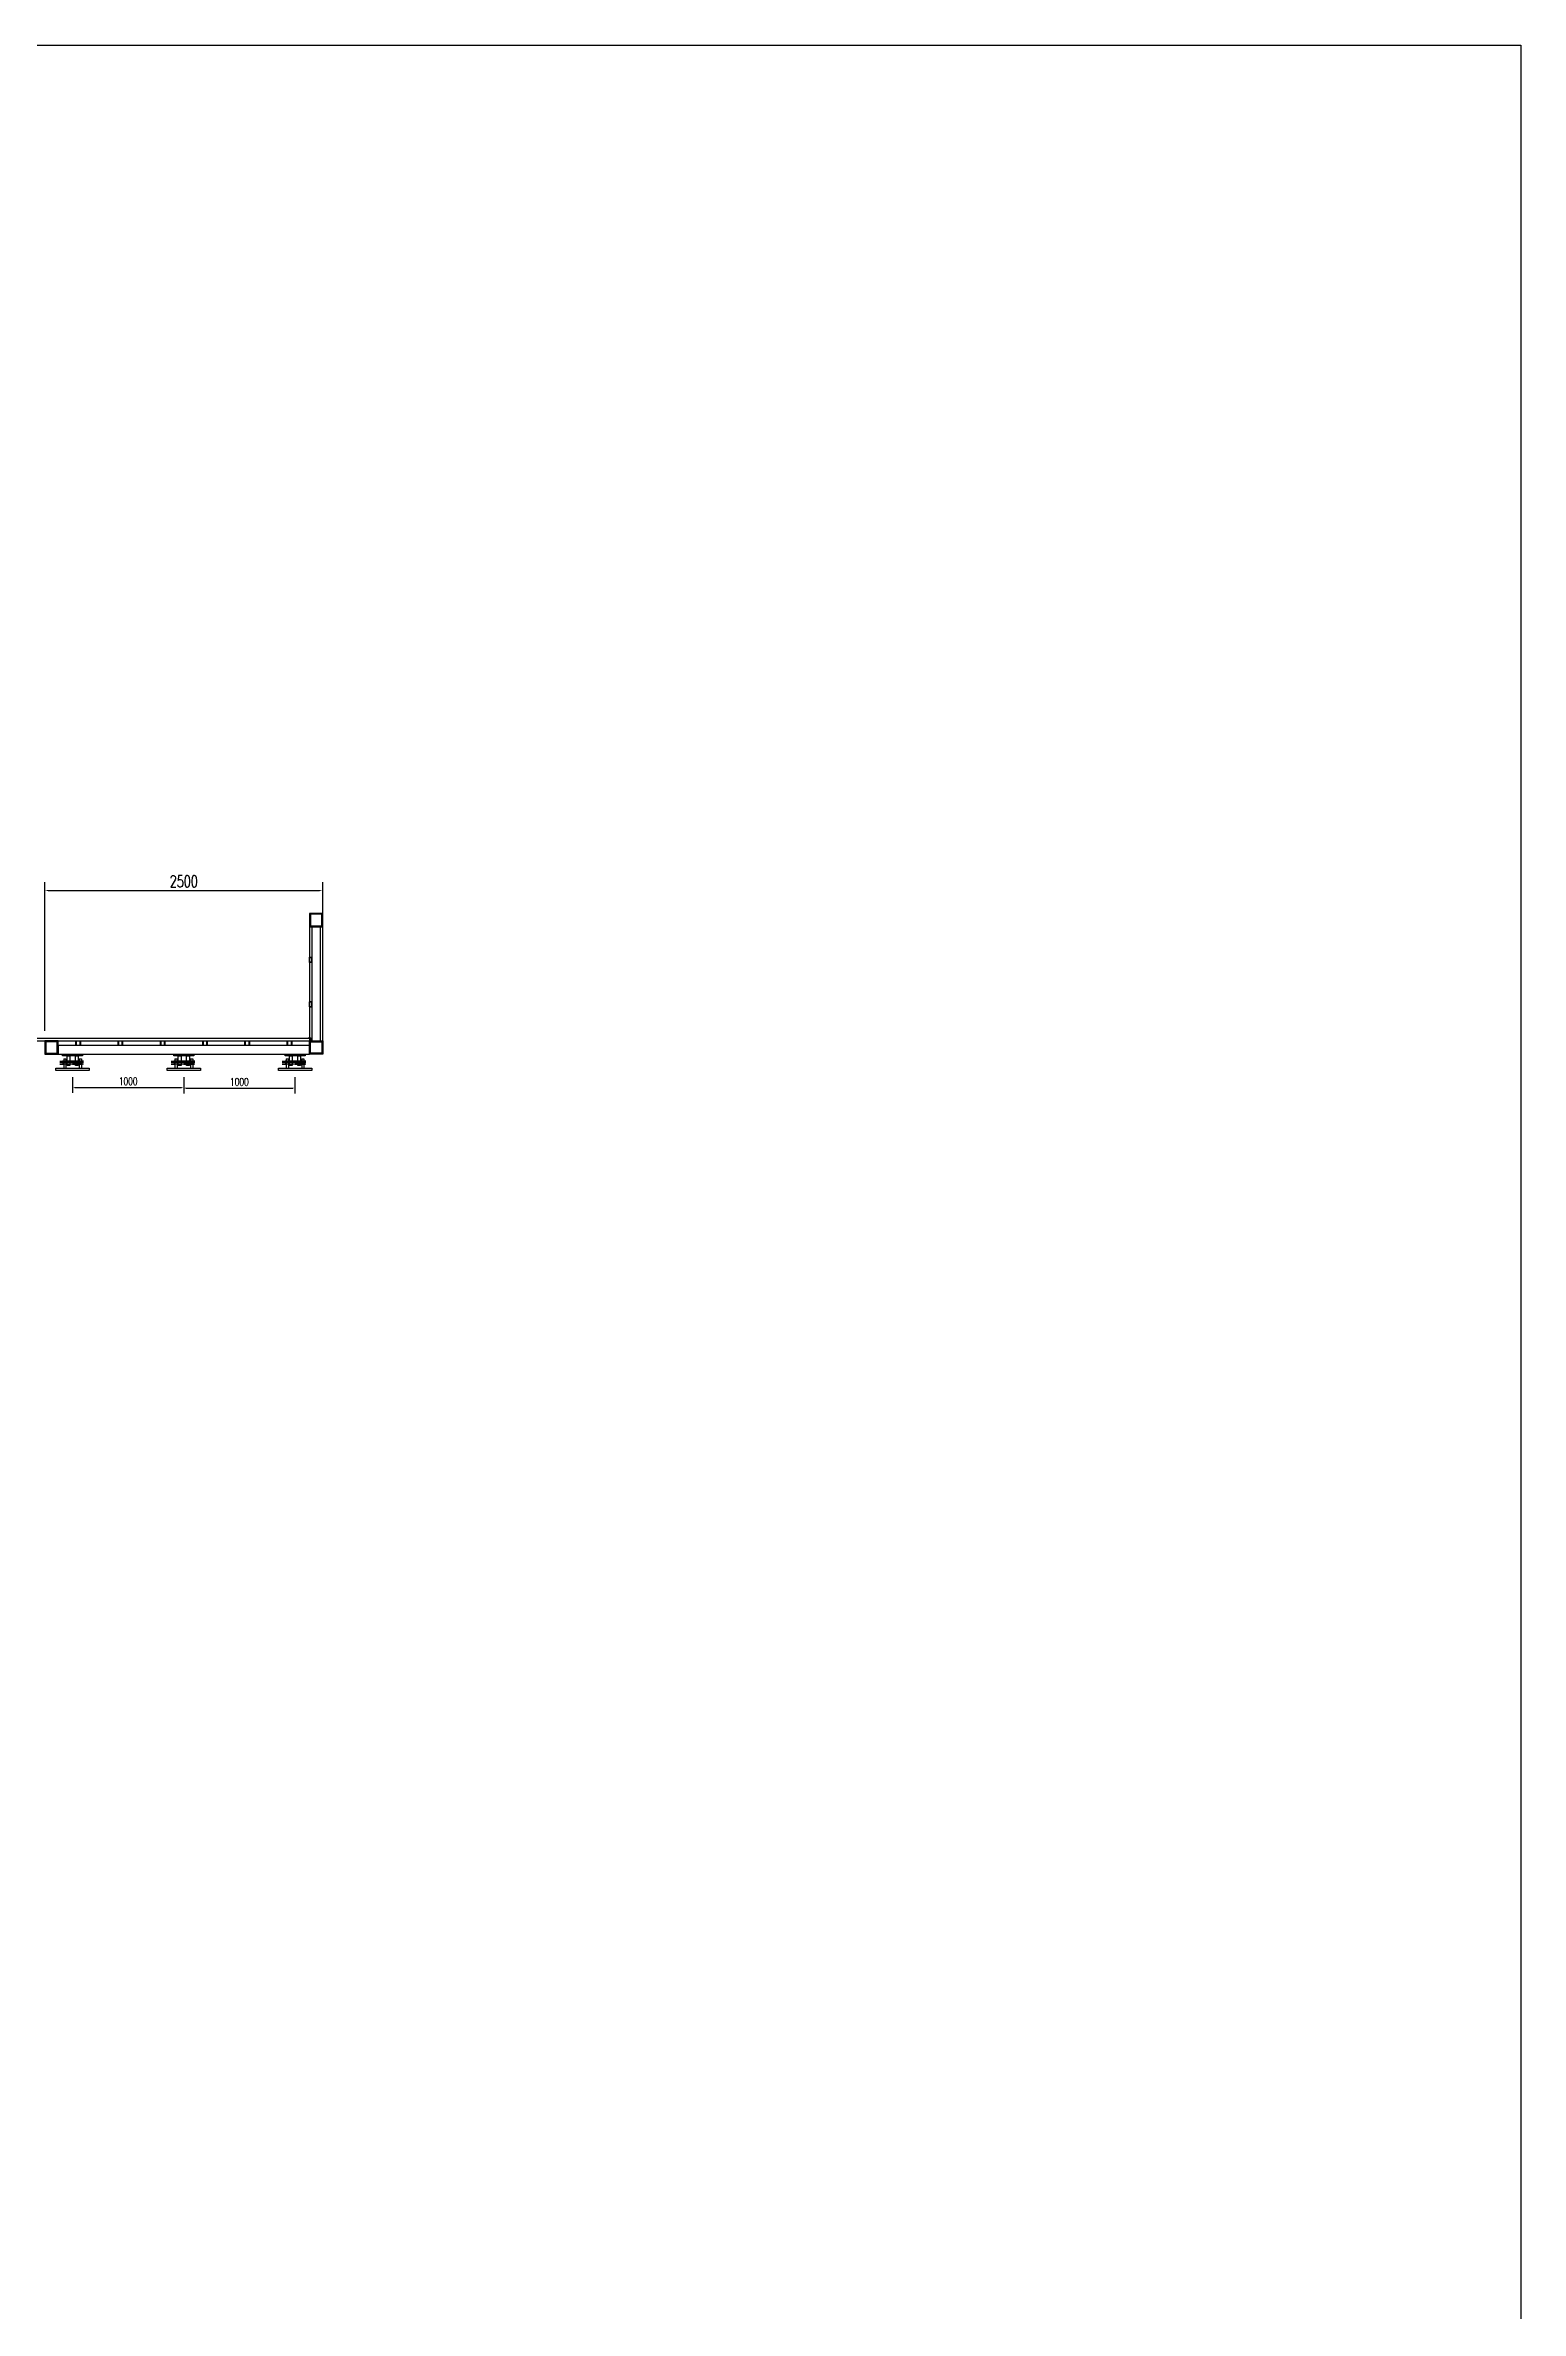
# Model space of a CAD drawing. Header units: millimetres. Extents: x 50522 to 205845, y 40309 to 82020.
# Drawn here: x 152770 to 166036, y 60673 to 81037 of the extents above; entities that cross this region are included whole.
import ezdxf

# ---------------------------------------------------------------- set-up
doc = ezdxf.new("R2010")
doc.units = ezdxf.units.MM
doc.header["$LTSCALE"] = 1000
doc.linetypes.add('CENTER2', pattern=[28.575, 19.05, -3.175, 3.175, -3.175])
for name, color, linetype in [('W-STEEL_FRAME钢架', 3, 'Continuous'), ('W-STEEL_KEEL钢龙骨', 5, 'Continuous'), ('W-WOOD_FLOOR木地板', 30, 'Continuous')]:
    doc.layers.add(name, color=color, linetype=linetype)
doc.styles.add('STANDARD_T3', font='simplex.shx', dxfattribs={"width": 0.7, "bigfont": 'hztxt.shx'})
doc.dimstyles.new('W&&20', dxfattribs={"dimtxt": 70, "dimasz": 20, "dimexe": 50, "dimexo": 60, "dimgap": 20, "dimtad": 1, "dimdec": 0, "dimzin": 0, "dimdsep": 46, "dimtxsty": 'STANDARD_T3', "dimcen": 0.09, "dimclrd": 1, "dimclre": 1, "dimclrt": 7, "dimazin": 2, "dimtfac": 1, "dimtdec": 0, "dimtix": 1, "dimtmove": 2, "dimatfit": 3, "dimfxl": 0, "dimtolj": 1, "dimtzin": 0, "dimarcsym": 0})
doc.dimstyles.new('W&&30', dxfattribs={"dimtxt": 105, "dimasz": 30, "dimexe": 75, "dimexo": 90, "dimgap": 30, "dimtad": 1, "dimdec": 0, "dimzin": 0, "dimdsep": 46, "dimtxsty": 'STANDARD_T3', "dimcen": 0.09, "dimclrd": 1, "dimclre": 1, "dimclrt": 7, "dimazin": 2, "dimtfac": 1, "dimtdec": 0, "dimtix": 1, "dimtmove": 2, "dimatfit": 3, "dimfxl": 0, "dimtolj": 1, "dimtzin": 0, "dimarcsym": 0})

# ---------------------------------------------------------------- blocks, each defined once
blk = doc.blocks.new('*D58')
at = {"color": 1, "lineweight": -2, "transparency": 16777216}
for p, q in [((152765, 72177), (152765, 73515)), ((155265, 72177), (155265, 73515)), ((152795, 73440), (155235, 73440))]:
    blk.add_line(p, q, dxfattribs=at)
at = {"color": 1, "transparency": 16777216}
for points in [[(152795, 73445), (152795, 73435), (152765, 73440)], [(155235, 73445), (155235, 73435), (155265, 73440)]]:
    blk.add_solid(points, dxfattribs=at)
at = {"layer": 'Defpoints', "color": 0, "transparency": 16777216}
for p in [(155265, 73440), (152765, 72087), (155265, 72087)]:
    blk.add_point(p, dxfattribs=at)
at = {"color": 7, "transparency": 16777216, "insert": (154015, 73522), "char_height": 105, "attachment_point": 5, "style": 'STANDARD_T3'}
blk.add_mtext('\\A1;2500', dxfattribs=at)
blk = doc.blocks.new('*U49')
at = {"layer": 'W-STEEL_KEEL钢龙骨', "color": 4}
blk.add_lwpolyline([(20, -19.5, -0.4142136), (19.5, -20), (17.5, -20, -0.4142136), (17, -19.5), (17, 16.5, 0.4142136), (16.5, 17), (-16.5, 17, 0.4142136), (-17, 16.5), (-17, -19.5, -0.4142136), (-17.5, -20), (-19.5, -20, -0.4142136), (-20, -19.5), (-20, 19.5, -0.4142136), (-19.5, 20), (19.5, 20, -0.4142136), (20, 19.5)], format="xyb", close=True, dxfattribs=at)
blk = doc.blocks.new('*U50')
at = {"color": 0, "linetype": 'ByBlock', "lineweight": -2, "transparency": 16777216}
for p in [(0, 0), (380, 0), (760, 0), (1140, 0), (1520, 0), (1900, 0)]:
    blk.add_blockref('*U49', p, dxfattribs=at)
blk = doc.blocks.new('*D56')
at = {"color": 1, "lineweight": -2, "transparency": 16777216}
for p, q in [((154015, 71762), (154015, 71614)), ((155015, 71762), (155015, 71614)), ((154035, 71664), (154995, 71664))]:
    blk.add_line(p, q, dxfattribs=at)
at = {"color": 1, "transparency": 16777216}
for points in [[(154035, 71667), (154035, 71661), (154015, 71664)], [(154995, 71667), (154995, 71661), (155015, 71664)]]:
    blk.add_solid(points, dxfattribs=at)
at = {"layer": 'Defpoints', "color": 0, "transparency": 16777216}
for p in [(154015, 71822), (155015, 71822), (155015, 71664)]:
    blk.add_point(p, dxfattribs=at)
at = {"color": 7, "transparency": 16777216, "insert": (154515, 71719), "char_height": 70, "attachment_point": 5, "style": 'STANDARD_T3'}
blk.add_mtext('\\A1;1000', dxfattribs=at)
blk = doc.blocks.new('*D55')
at = {"color": 1, "lineweight": -2, "transparency": 16777216}
for p, q in [((153015, 71762), (153015, 71620)), ((154015, 71762), (154015, 71620)), ((153035, 71670), (153995, 71670))]:
    blk.add_line(p, q, dxfattribs=at)
at = {"color": 1, "transparency": 16777216}
for points in [[(153035, 71673), (153035, 71667), (153015, 71670)], [(153995, 71673), (153995, 71667), (154015, 71670)]]:
    blk.add_solid(points, dxfattribs=at)
at = {"layer": 'Defpoints', "color": 0, "transparency": 16777216}
for p in [(153015, 71822), (154015, 71822), (154015, 71670)]:
    blk.add_point(p, dxfattribs=at)
at = {"color": 7, "transparency": 16777216, "insert": (153515, 71725), "char_height": 70, "attachment_point": 5, "style": 'STANDARD_T3'}
blk.add_mtext('\\A1;1000', dxfattribs=at)

msp = doc.modelspace()

# ---------------------------------------------------------------- linework, layer by layer
at = {"color": 3, "linetype": 'CENTER2'}
for p, q in [((152900.6, 71905.1), (152936.4, 71905.1)), ((152900.6, 71892.1), (152936.4, 71892.1)), ((153085.8, 71905.1), (152944.9, 71905.1)), ((153085.8, 71892.1), (152944.9, 71892.1)), ((153113.2, 71905.1), (153077.4, 71905.1)), ((153113.2, 71892.1), (153077.4, 71892.1)), ((153900.6, 71905.1), (153936.4, 71905.1)), ((153900.6, 71892.1), (153936.4, 71892.1)), ((154085.8, 71905.1), (153944.9, 71905.1)), ((154085.8, 71892.1), (153944.9, 71892.1)), ((154113.2, 71905.1), (154077.4, 71905.1)), ((154113.2, 71892.1), (154077.4, 71892.1)), ((154900.6, 71905.1), (154936.4, 71905.1)), ((154900.6, 71892.1), (154936.4, 71892.1)), ((155085.8, 71905.1), (154944.9, 71905.1)), ((155085.8, 71892.1), (154944.9, 71892.1)), ((155113.2, 71905.1), (155077.4, 71905.1)), ((155113.2, 71892.1), (155077.4, 71892.1)), ((152900.6, 71879.1), (152936.4, 71879.1)), ((153085.8, 71879.1), (152944.9, 71879.1)), ((153113.2, 71879.1), (153077.5, 71879.1)), ((153900.6, 71879.1), (153936.4, 71879.1)), ((154085.8, 71879.1), (153944.9, 71879.1)), ((154113.2, 71879.1), (154077.5, 71879.1)), ((154900.6, 71879.1), (154936.4, 71879.1)), ((155085.8, 71879.1), (154944.9, 71879.1)), ((155113.2, 71879.1), (155077.5, 71879.1))]:
    msp.add_line(p, q, dxfattribs=at)
for p, q in [((153004.3, 71905.1), (152925.3, 71905.1)), ((153004.3, 71892.1), (152925.3, 71892.1)), ((152935.3, 71927.1), (152955.3, 71927.1)), ((152935.3, 71927.1), (152935.3, 71842.1)), ((152955.3, 71927.1), (152955.3, 71842.1)), ((153015.3, 71905.1), (153105.3, 71905.1)), ((153015.3, 71892.1), (153105.3, 71892.1)), ((153075.3, 71927.1), (153095.3, 71927.1)), ((153075.3, 71927.1), (153075.3, 71842.1)), ((153095.3, 71927.1), (153095.3, 71842.1)), ((154004.3, 71905.1), (153925.3, 71905.1)), ((154004.3, 71892.1), (153925.3, 71892.1)), ((153935.3, 71927.1), (153955.3, 71927.1)), ((153935.3, 71927.1), (153935.3, 71842.1)), ((153955.3, 71927.1), (153955.3, 71842.1)), ((154015.3, 71905.1), (154105.3, 71905.1)), ((154015.3, 71892.1), (154105.3, 71892.1)), ((154075.3, 71927.1), (154095.3, 71927.1)), ((154075.3, 71927.1), (154075.3, 71842.1)), ((154095.3, 71927.1), (154095.3, 71842.1)), ((155004.3, 71905.1), (154925.3, 71905.1)), ((155004.3, 71892.1), (154925.3, 71892.1)), ((154935.3, 71927.1), (154955.3, 71927.1)), ((154935.3, 71927.1), (154935.3, 71842.1)), ((154955.3, 71927.1), (154955.3, 71842.1)), ((155015.3, 71905.1), (155105.3, 71905.1)), ((155015.3, 71892.1), (155105.3, 71892.1)), ((155075.3, 71927.1), (155095.3, 71927.1)), ((155075.3, 71927.1), (155075.3, 71842.1)), ((155095.3, 71927.1), (155095.3, 71842.1)), ((153004.3, 71879.1), (152925.3, 71879.1)), ((153015.3, 71879.1), (153105.3, 71879.1)), ((153128.5, 71842.1), (153148.5, 71842.1)), ((154004.3, 71879.1), (153925.3, 71879.1)), ((154015.3, 71879.1), (154105.3, 71879.1)), ((154128.5, 71842.1), (154148.5, 71842.1)), ((155004.3, 71879.1), (154925.3, 71879.1)), ((155015.3, 71879.1), (155105.3, 71879.1)), ((155128.5, 71842.1), (155148.5, 71842.1))]:
    msp.add_line(p, q)
for points in [[(67112.1, 81037), (166036.4, 81037), (166036.4, 40309.3), (67112.1, 40309.3)], [(152925.3, 71967.1), (153105.3, 71967.1), (153105.3, 71952.1), (152925.3, 71952.1)], [(152965.3, 71952.1), (152990.3, 71952.1), (152990.3, 71867.1), (152965.3, 71867.1)], [(153040.3, 71952.1), (153065.3, 71952.1), (153065.3, 71867.1), (153040.3, 71867.1)], [(153925.3, 71967.1), (154105.3, 71967.1), (154105.3, 71952.1), (153925.3, 71952.1)], [(153965.3, 71952.1), (153990.3, 71952.1), (153990.3, 71867.1), (153965.3, 71867.1)], [(154040.3, 71952.1), (154065.3, 71952.1), (154065.3, 71867.1), (154040.3, 71867.1)], [(154925.3, 71967.1), (155105.3, 71967.1), (155105.3, 71952.1), (154925.3, 71952.1)], [(154965.3, 71952.1), (154990.3, 71952.1), (154990.3, 71867.1), (154965.3, 71867.1)], [(155040.3, 71952.1), (155065.3, 71952.1), (155065.3, 71867.1), (155040.3, 71867.1)], [(155265.3, 71967.1), (155145.3, 71967.1), (155145.3, 72087.1), (155265.3, 72087.1)], [(155256.3, 71976.1), (155154.3, 71976.1), (155154.3, 72078.1), (155256.3, 72078.1)], [(152865.3, 71842.1), (153165.3, 71842.1), (153165.3, 71822.1), (152865.3, 71822.1)], [(153865.3, 71842.1), (154165.3, 71842.1), (154165.3, 71822.1), (153865.3, 71822.1)], [(154865.3, 71842.1), (155165.3, 71842.1), (155165.3, 71822.1), (154865.3, 71822.1)]]:
    msp.add_lwpolyline(points, close=True)
msp.add_lwpolyline([(155142.5, 72115.9, 0.6741999), (155143.4, 72115.9, -0.3056147), (155143.7, 72116.1), (155144.2, 72116.1, -0.3056147), (155144.5, 72115.9, 0.6741999), (155145.4, 72115.9, -0.3056147), (155145.7, 72116.1), (155146.2, 72116.1, -0.3056147), (155146.5, 72115.9, 0.6741999), (155147.4, 72115.9, -0.3056147), (155147.7, 72116.1), (155148.2, 72116.1, -0.3056147), (155148.5, 72115.9, 0.6741999), (155149.4, 72115.9, -0.3056147), (155149.7, 72116.1), (155153.3, 72116.1, -0.4142136), (155158.3, 72111.1), (155158.3, 72094.6, -1), (155155.3, 72094.6), (155155.3, 72111.1, 0.4142136), (155153.3, 72113.1), (155134.8, 72113.1, -1), (155134.8, 72116.1), (155136.2, 72116.1, -0.3056147), (155136.5, 72115.9, 0.6741999), (155137.4, 72115.9, -0.3056147), (155137.7, 72116.1), (155138.2, 72116.1, -0.3056147), (155138.5, 72115.9, 0.6741999), (155139.4, 72115.9, -0.3056147), (155139.7, 72116.1), (155140.2, 72116.1, -0.3056147), (155140.5, 72115.9, 0.6741999), (155141.4, 72115.9, -0.3056147), (155141.7, 72116.1), (155142.2, 72116.1, -0.3056147)], format="xyb", close=True)
at = {"layer": 'W-STEEL_FRAME钢架'}
for points in [[(155145.3, 73114.1), (155265.3, 73114.1), (155265.3, 73234.1), (155145.3, 73234.1)], [(155145.3, 72087.1), (155265.3, 72087.1), (155265.3, 73114.1), (155145.3, 73114.1)], [(155153.3, 73122.1), (155257.3, 73122.1), (155257.3, 73226.1), (155153.3, 73226.1)], [(152765.3, 71967.1), (152885.3, 71967.1), (152885.3, 72087.1), (152765.3, 72087.1)], [(152774.3, 71976.1), (152876.3, 71976.1), (152876.3, 72078.1), (152774.3, 72078.1)], [(152885.3, 71969.1), (155145.3, 71969.1), (155145.3, 72047.1), (152885.3, 72047.1)]]:
    msp.add_lwpolyline(points, close=True, dxfattribs=at)
at = {"layer": 'W-STEEL_FRAME钢架', "color": 2}
msp.add_lwpolyline([(155165.3, 72087.1), (155245.3, 72087.1), (155245.3, 73114.1), (155165.3, 73114.1)], close=True, dxfattribs=at)
at = {"layer": 'W-STEEL_FRAME钢架', "color": 6}
for points in [[(155149.3, 72791.1, -0.4142136), (155145.3, 72795.1), (155145.3, 72837.1, -0.4142136), (155149.3, 72841.1), (155161.3, 72841.1, -0.4142136), (155165.3, 72837.1), (155165.3, 72795.1, -0.4142136), (155161.3, 72791.1)], [(155148.3, 72796.1), (155148.3, 72836.1, -0.4142136), (155150.3, 72838.1), (155160.3, 72838.1, -0.4142136), (155162.3, 72836.1), (155162.3, 72796.1, -0.4142136), (155160.3, 72794.1), (155150.3, 72794.1, -0.4142136)], [(155149.3, 72391.1, -0.4142136), (155145.3, 72395.1), (155145.3, 72437.1, -0.4142136), (155149.3, 72441.1), (155161.3, 72441.1, -0.4142136), (155165.3, 72437.1), (155165.3, 72395.1, -0.4142136), (155161.3, 72391.1)], [(155148.3, 72396.1), (155148.3, 72436.1, -0.4142136), (155150.3, 72438.1), (155160.3, 72438.1, -0.4142136), (155162.3, 72436.1), (155162.3, 72396.1, -0.4142136), (155160.3, 72394.1), (155150.3, 72394.1, -0.4142136)]]:
    msp.add_lwpolyline(points, format="xyb", close=True, dxfattribs=at)
at = {"layer": 'W-WOOD_FLOOR木地板'}
msp.add_lwpolyline([(155150.3, 72109.1), (135377.3, 72109.1), (135377.3, 72087.1), (155150.3, 72087.1)], close=True, dxfattribs=at)

# ---------------------------------------------------------------- block references
msp.add_blockref('*U50', (153065.3, 72067.1))

# ---------------------------------------------------------------- dimensions: what is measured, and where the dimension line sits
for base, p1, p2, dimstyle, picture, middle in [((155265.3, 73439.8), (152765.3, 72087.1), (155265.3, 72087.1), 'W&&30', '*D58', (154015.3, 73522.3)), ((154015.3, 71669.9), (153015.3, 71822.1), (154015.3, 71822.1), 'W&&20', '*D55', (153515.3, 71724.9)), ((155015.3, 71663.9), (154015.3, 71822.1), (155015.3, 71822.1), 'W&&20', '*D56', (154515.3, 71718.9))]:
    dim = msp.add_linear_dim(base=base, p1=p1, p2=p2, angle=180, dimstyle=dimstyle)
    dim.commit()
    dim.dimension.update_dxf_attribs({"geometry": picture, "text_midpoint": middle})

doc.saveas('drawing.dxf')
